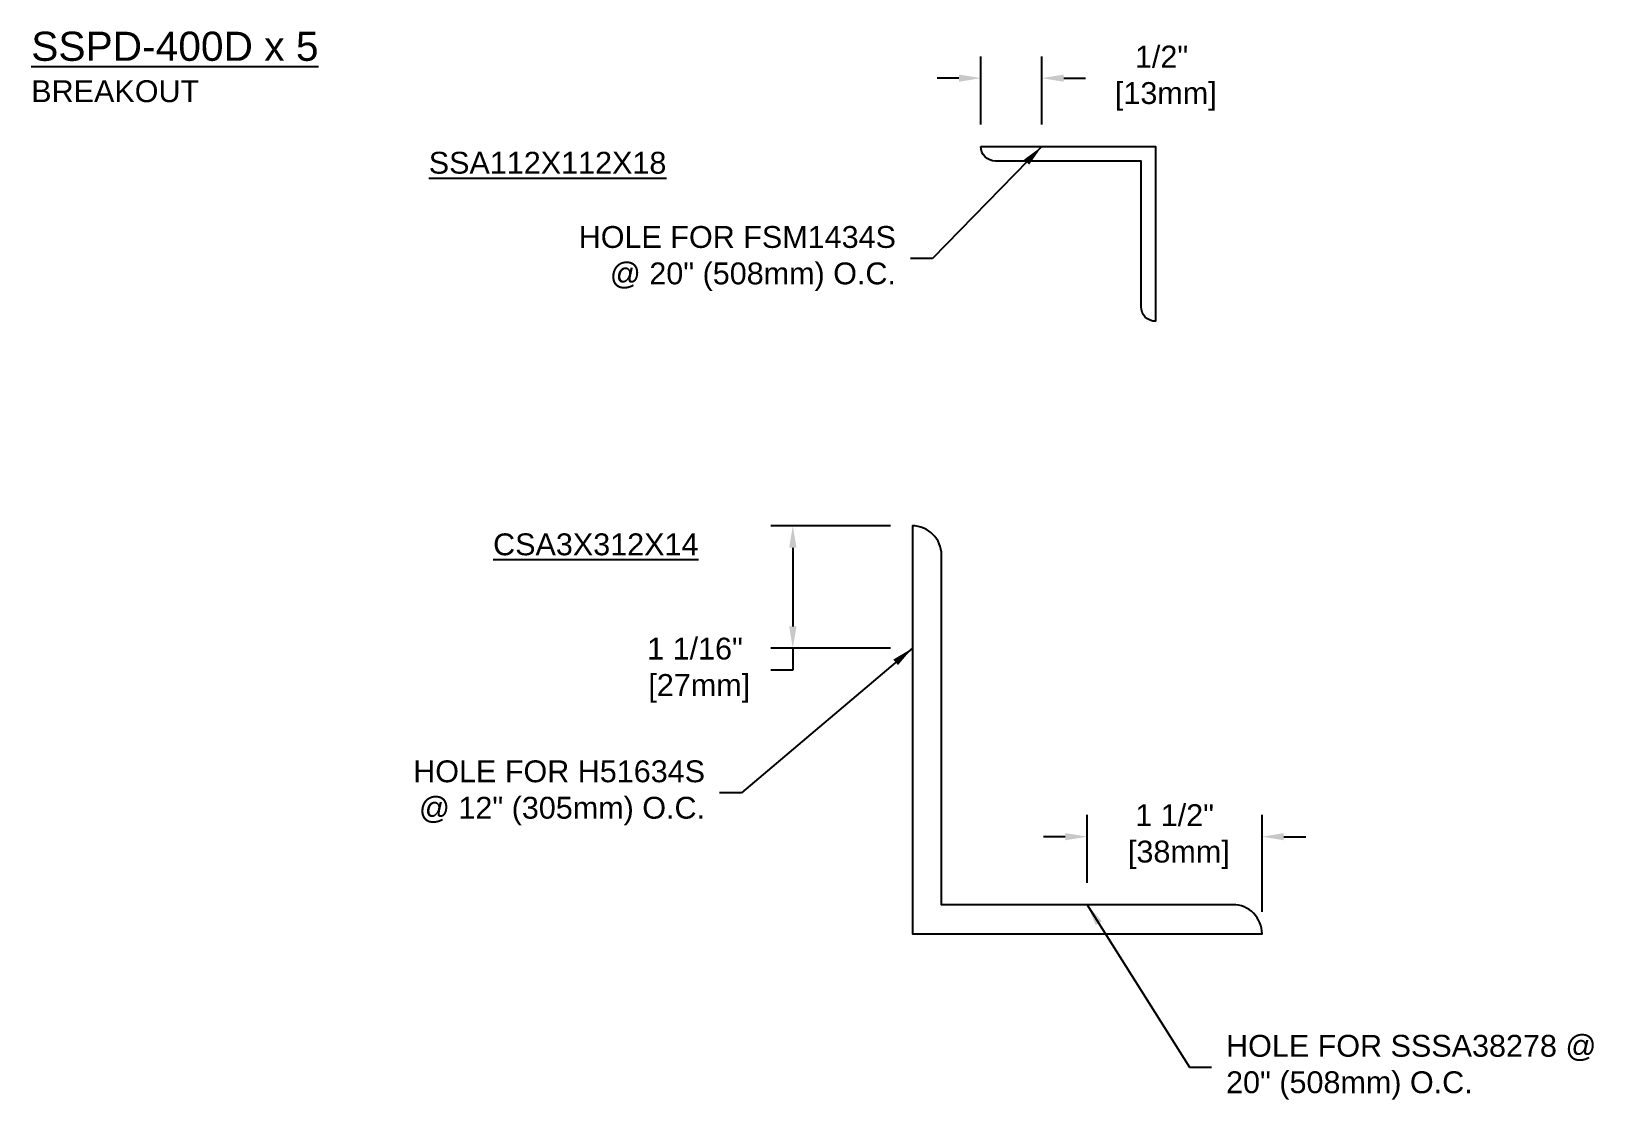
# Model space of a CAD drawing. Header units: inches. Extents: x -0.4 to 36.8, y 0 to 13.8.
# Drawn here: x 23.35 to 36.75, y 4.6 to 13.77 of the extents above; entities that cross this region are included whole.
import ezdxf

# ---------------------------------------------------------------- set-up
doc = ezdxf.new("R2010")
doc.units = ezdxf.units.IN
doc.header["$MEASUREMENT"] = 0
for name, color, linetype in [('Dimensions', 3, 'Continuous'), ('Metals', 7, 'Continuous'), ('Text', 2, 'Continuous')]:
    doc.layers.add(name, color=color, linetype=linetype)
doc.styles.add('ARIAL', font='arial.ttf')
doc.dimstyles.new('Arial', dxfattribs={"dimtxt": 0.1875, "dimasz": 0.1875, "dimexe": 0.1875, "dimexo": 0.1875, "dimgap": 0.1875, "dimtad": 0, "dimtih": 1, "dimtoh": 1, "dimdec": 4, "dimzin": 0, "dimdsep": 46, "dimlunit": 4, "dimtxsty": 'ARIAL', "dimcen": 0.1875, "dimadec": 0, "dimazin": 0, "dimtfac": 1, "dimtdec": 4, "dimtofl": 0, "dimtmove": 0, "dimatfit": 3, "dimfxl": 0, "dimfrac": 2, "dimtolj": 1, "dimtzin": 0, "dimarcsym": 0})

# ---------------------------------------------------------------- blocks, each defined once
blk = doc.blocks.new('SSA112X112X18')
blk.add_lwpolyline([(0, 0), (-1.5, 0), (-1.5, -1.5, 0.414214), (-1.375, -1.375), (-1.375, -0.125), (-0.125, -0.125, 0.414214)], format="xyb", close=True)
blk = doc.blocks.new('*D22')
at = {"layer": 'Defpoints', "color": 0}
for p in [(32.407, 6.86), (32.407, 6.276), (33.907, 6.026)]:
    blk.add_point(p, dxfattribs=at)
at = {"layer": 'Dimensions', "color": 0, "lineweight": -2}
for p, q in [((32.407, 6.464), (32.407, 7.048)), ((33.907, 6.214), (33.907, 7.048)), ((32.219, 6.86), (32.032, 6.86)), ((34.094, 6.86), (34.282, 6.86))]:
    blk.add_line(p, q, dxfattribs=at)
at = {"layer": 'Dimensions', "color": 0}
for points in [[(32.219, 6.891), (32.219, 6.829), (32.407, 6.86)], [(34.094, 6.891), (34.094, 6.829), (33.907, 6.86)]]:
    blk.add_solid(points, dxfattribs=at)
at = {"layer": 'Dimensions', "color": 0, "insert": (33.157, 6.86), "char_height": 0.1875, "attachment_point": 5, "style": 'ARIAL'}
blk.add_mtext('\\A1;1 1/2"\\P [38mm]', dxfattribs=at)
blk = doc.blocks.new('*D23')
at = {"layer": 'Defpoints', "color": 0}
for p in [(29.881, 9.526), (30.907, 9.526), (30.907, 8.477)]:
    blk.add_point(p, dxfattribs=at)
at = {"layer": 'Dimensions', "color": 0, "lineweight": -2}
for p, q in [((30.719, 9.526), (29.694, 9.526)), ((29.881, 9.339), (29.881, 8.664)), ((30.719, 8.477), (29.694, 8.477)), ((29.881, 8.477), (29.881, 8.289)), ((29.881, 8.289), (29.694, 8.289))]:
    blk.add_line(p, q, dxfattribs=at)
at = {"layer": 'Dimensions', "color": 0}
for points in [[(29.85, 9.339), (29.913, 9.339), (29.881, 9.526)], [(29.85, 8.664), (29.913, 8.664), (29.881, 8.477)]]:
    blk.add_solid(points, dxfattribs=at)
at = {"layer": 'Dimensions', "color": 0, "insert": (29.042, 8.289), "char_height": 0.1875, "attachment_point": 5, "style": 'ARIAL'}
blk.add_mtext('\\A1;1 1/16"\\P [27mm]', dxfattribs=at)
blk = doc.blocks.new('*D24')
at = {"layer": 'Defpoints', "color": 0}
for p in [(32.018, 13.367), (31.494, 12.781), (32.018, 12.781)]:
    blk.add_point(p, dxfattribs=at)
at = {"layer": 'Dimensions', "color": 0, "lineweight": -2}
for p, q in [((31.494, 12.968), (31.494, 13.554)), ((32.018, 12.968), (32.018, 13.554)), ((31.307, 13.367), (31.119, 13.367)), ((32.206, 13.367), (32.393, 13.367))]:
    blk.add_line(p, q, dxfattribs=at)
at = {"layer": 'Dimensions', "color": 0}
for points in [[(31.307, 13.398), (31.307, 13.336), (31.494, 13.367)], [(32.206, 13.398), (32.206, 13.336), (32.018, 13.367)]]:
    blk.add_solid(points, dxfattribs=at)
at = {"layer": 'Dimensions', "color": 0, "insert": (33.045, 13.367), "char_height": 0.1875, "attachment_point": 5, "style": 'ARIAL'}
blk.add_mtext('\\A1;1/2"\\P [13mm]', dxfattribs=at)
blk = doc.blocks.new('CSA3X312X14')
blk.add_lwpolyline([(0.25, 3.25, 0.414214), (0, 3.5), (0, 0), (3, 0, 0.414214), (2.75, 0.25), (0.25, 0.25)], format="xyb", close=True)

msp = doc.modelspace()

# ---------------------------------------------------------------- block references
at = {"layer": 'Metals', "xscale": -1}
msp.add_blockref('SSA112X112X18', (31.49403, 12.78092), dxfattribs=at)
at = {"layer": 'Metals'}
msp.add_blockref('CSA3X312X14', (30.90674, 6.02643), dxfattribs=at)

# ---------------------------------------------------------------- texts
at = {"layer": 'Text', "style": 'ARIAL'}
for s, insert, char_height, width, attachment_point in [('{\\LSSPD-400D x 5\\P\\H0.75x;\\lBREAKOUT}', (23.34734, 13.76548), 0.25, 4.7396332, 1), ('{\\LSSA112X112X18}', (28.79648, 12.63987), 0.1875, 2.2451472, 6), ('HOLE FOR FSM1434S \\P@ 20" (508mm) O.C.', (30.76607, 11.82002), 0.1875, 3.9506446, 6), ('\\A1;{\\LCSA3X312X14}', (27.30985, 9.36651), 0.1875, 2.4899842, 4), ('HOLE FOR H51634S \\P@ 12" (305mm) O.C.', (29.12814, 7.23625), 0.1875, 4.2482114, 6), ('HOLE FOR SSSA38278 @\\P20" (508mm) O.C.', (33.59834, 4.88164), 0.1875, 3.6647516, 4)]:
    msp.add_mtext(s, dxfattribs=dict(at, insert=insert, char_height=char_height, width=width, attachment_point=attachment_point))

# ---------------------------------------------------------------- dimensions: what is measured, and where the dimension line sits
at = {"layer": 'Dimensions'}
for base, p1, p2, picture, middle in [((32.01827, 13.36678), (31.49403, 12.78092), (32.01827, 12.78092), '*D24', (33.0453, 13.36678)), ((32.40674, 6.8602), (33.90674, 6.02643), (32.40674, 6.27643), '*D22', (33.15674, 6.8602))]:
    dim = msp.add_linear_dim(base=base, p1=p1, p2=p2, dimstyle='Arial', override={"dimpost": '\\X'}, dxfattribs=at)
    dim.commit()
    dim.dimension.update_dxf_attribs({"geometry": picture, "text_midpoint": middle, "dimtype": 160})
dim = msp.add_linear_dim(base=(29.88144, 9.52643), p1=(30.90674, 8.47676), p2=(30.90674, 9.52643), angle=90, dimstyle='Arial', override={"dimpost": '\\X'}, dxfattribs=at)
dim.commit()
dim.dimension.update_dxf_attribs({"geometry": '*D23', "text_midpoint": (29.04191, 8.28926), "dimtype": 160})

# ---------------------------------------------------------------- leaders
at = {"layer": 'Text', "annotation_type": 0, "has_hookline": 1}
for points, hookline_direction, text_width in [([(32.01827, 12.78092), (31.07857, 11.82002), (30.89107, 11.82002)], 1, 2.68741), ([(30.90674, 8.47676), (29.44064, 7.23625), (29.25314, 7.23625)], 1, 2.46935), ([(32.40674, 6.27643), (33.28584, 4.88164), (33.47334, 4.88164)], 0, 3.14721)]:
    msp.add_leader(points, dimstyle='Arial', override={"dimgap": 0.125, "dimtad": 0}, dxfattribs=dict(at, hookline_direction=hookline_direction, text_width=text_width))

doc.saveas('drawing.dxf')
